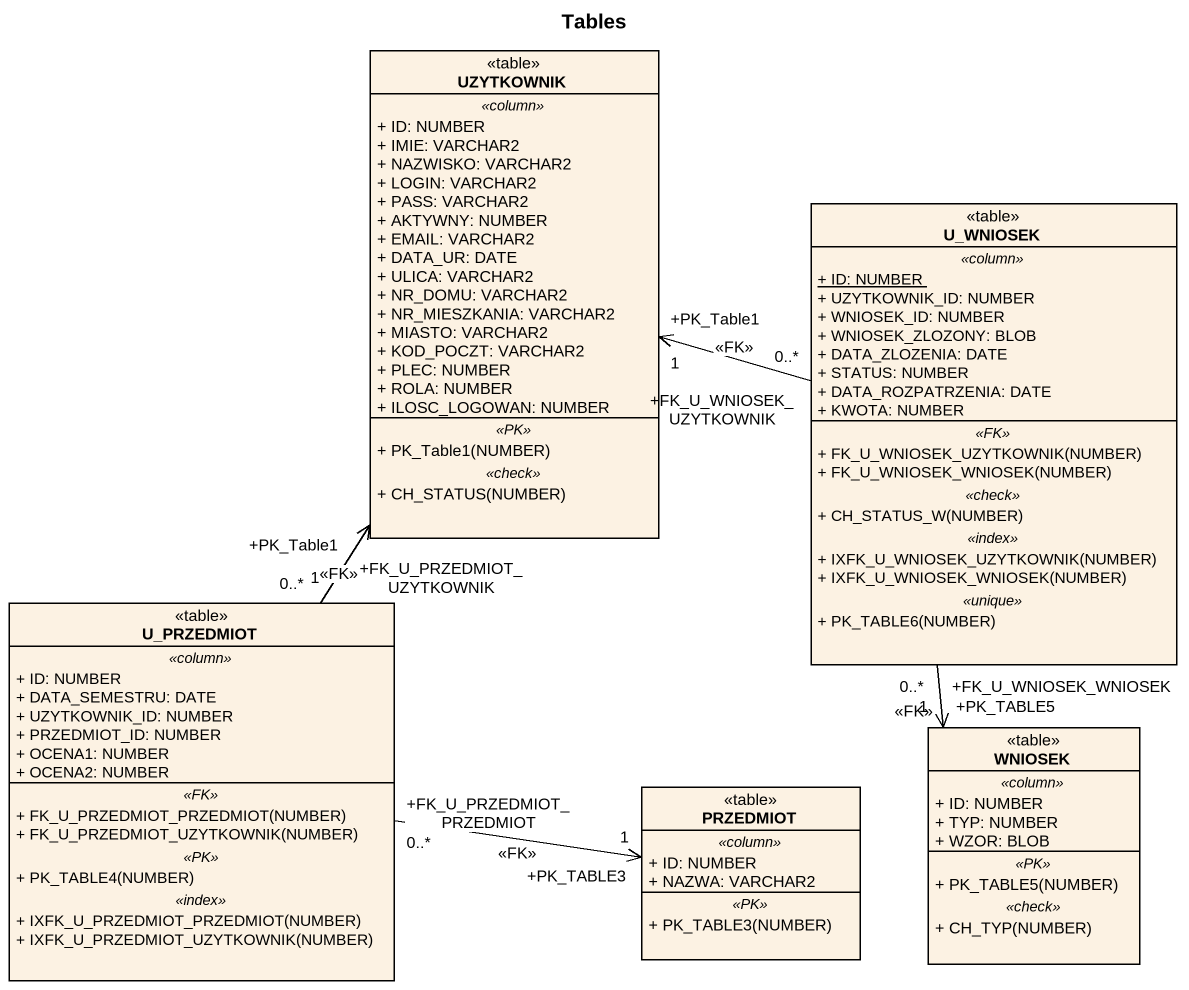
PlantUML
@startuml
title Tables
hide circle
hide empty members
skinparam classAttributeIconSize 0
class UZYTKOWNIK <<table>> {
  .. <<column>> ..
  + ID: NUMBER
  + IMIE: VARCHAR2
  + NAZWISKO: VARCHAR2
  + LOGIN: VARCHAR2
  + PASS: VARCHAR2
  + AKTYWNY: NUMBER
  + EMAIL: VARCHAR2
  + DATA_UR: DATE
  + ULICA: VARCHAR2
  + NR_DOMU: VARCHAR2
  + NR_MIESZKANIA: VARCHAR2
  + MIASTO: VARCHAR2
  + KOD_POCZT: VARCHAR2
  + PLEC: NUMBER
  + ROLA: NUMBER
  + ILOSC_LOGOWAN: NUMBER
  .. <<PK>> ..
  + PK_Table1(NUMBER)
  .. <<check>> ..
  + CH_STATUS(NUMBER)
}
class U_WNIOSEK <<table>> {
  .. <<column>> ..
  {static} + ID: NUMBER
  + UZYTKOWNIK_ID: NUMBER
  + WNIOSEK_ID: NUMBER
  + WNIOSEK_ZLOZONY: BLOB
  + DATA_ZLOZENIA: DATE
  + STATUS: NUMBER
  + DATA_ROZPATRZENIA: DATE
  + KWOTA: NUMBER
  .. <<FK>> ..
  + FK_U_WNIOSEK_UZYTKOWNIK(NUMBER)
  + FK_U_WNIOSEK_WNIOSEK(NUMBER)
  .. <<check>> ..
  + CH_STATUS_W(NUMBER)
  .. <<index>> ..
  + IXFK_U_WNIOSEK_UZYTKOWNIK(NUMBER)
  + IXFK_U_WNIOSEK_WNIOSEK(NUMBER)
  .. <<unique>> ..
  + PK_TABLE6(NUMBER)
}
class U_PRZEDMIOT <<table>> {
  .. <<column>> ..
  + ID: NUMBER
  + DATA_SEMESTRU: DATE
  + UZYTKOWNIK_ID: NUMBER
  + PRZEDMIOT_ID: NUMBER
  + OCENA1: NUMBER
  + OCENA2: NUMBER
  .. <<FK>> ..
  + FK_U_PRZEDMIOT_PRZEDMIOT(NUMBER)
  + FK_U_PRZEDMIOT_UZYTKOWNIK(NUMBER)
  .. <<PK>> ..
  + PK_TABLE4(NUMBER)
  .. <<index>> ..
  + IXFK_U_PRZEDMIOT_PRZEDMIOT(NUMBER)
  + IXFK_U_PRZEDMIOT_UZYTKOWNIK(NUMBER)
}
class WNIOSEK <<table>> {
  .. <<column>> ..
  + ID: NUMBER
  + TYP: NUMBER
  + WZOR: BLOB
  .. <<PK>> ..
  + PK_TABLE5(NUMBER)
  .. <<check>> ..
  + CH_TYP(NUMBER)
}
class PRZEDMIOT <<table>> {
  .. <<column>> ..
  + ID: NUMBER
  + NAZWA: VARCHAR2
  .. <<PK>> ..
  + PK_TABLE3(NUMBER)
}
U_WNIOSEK "+FK_U_WNIOSEK_UZYTKOWNIK\n0..*" -left-> "+PK_Table1\n1" UZYTKOWNIK : <<FK>>
U_WNIOSEK "+FK_U_WNIOSEK_WNIOSEK\n0..*" --> "+PK_TABLE5\n1" WNIOSEK : <<FK>>
U_PRZEDMIOT "+FK_U_PRZEDMIOT_UZYTKOWNIK\n0..*" -up-> "+PK_Table1\n1" UZYTKOWNIK : <<FK>>
U_PRZEDMIOT "+FK_U_PRZEDMIOT_PRZEDMIOT\n0..*" -right-> "+PK_TABLE3\n1" PRZEDMIOT : <<FK>>
@enduml
